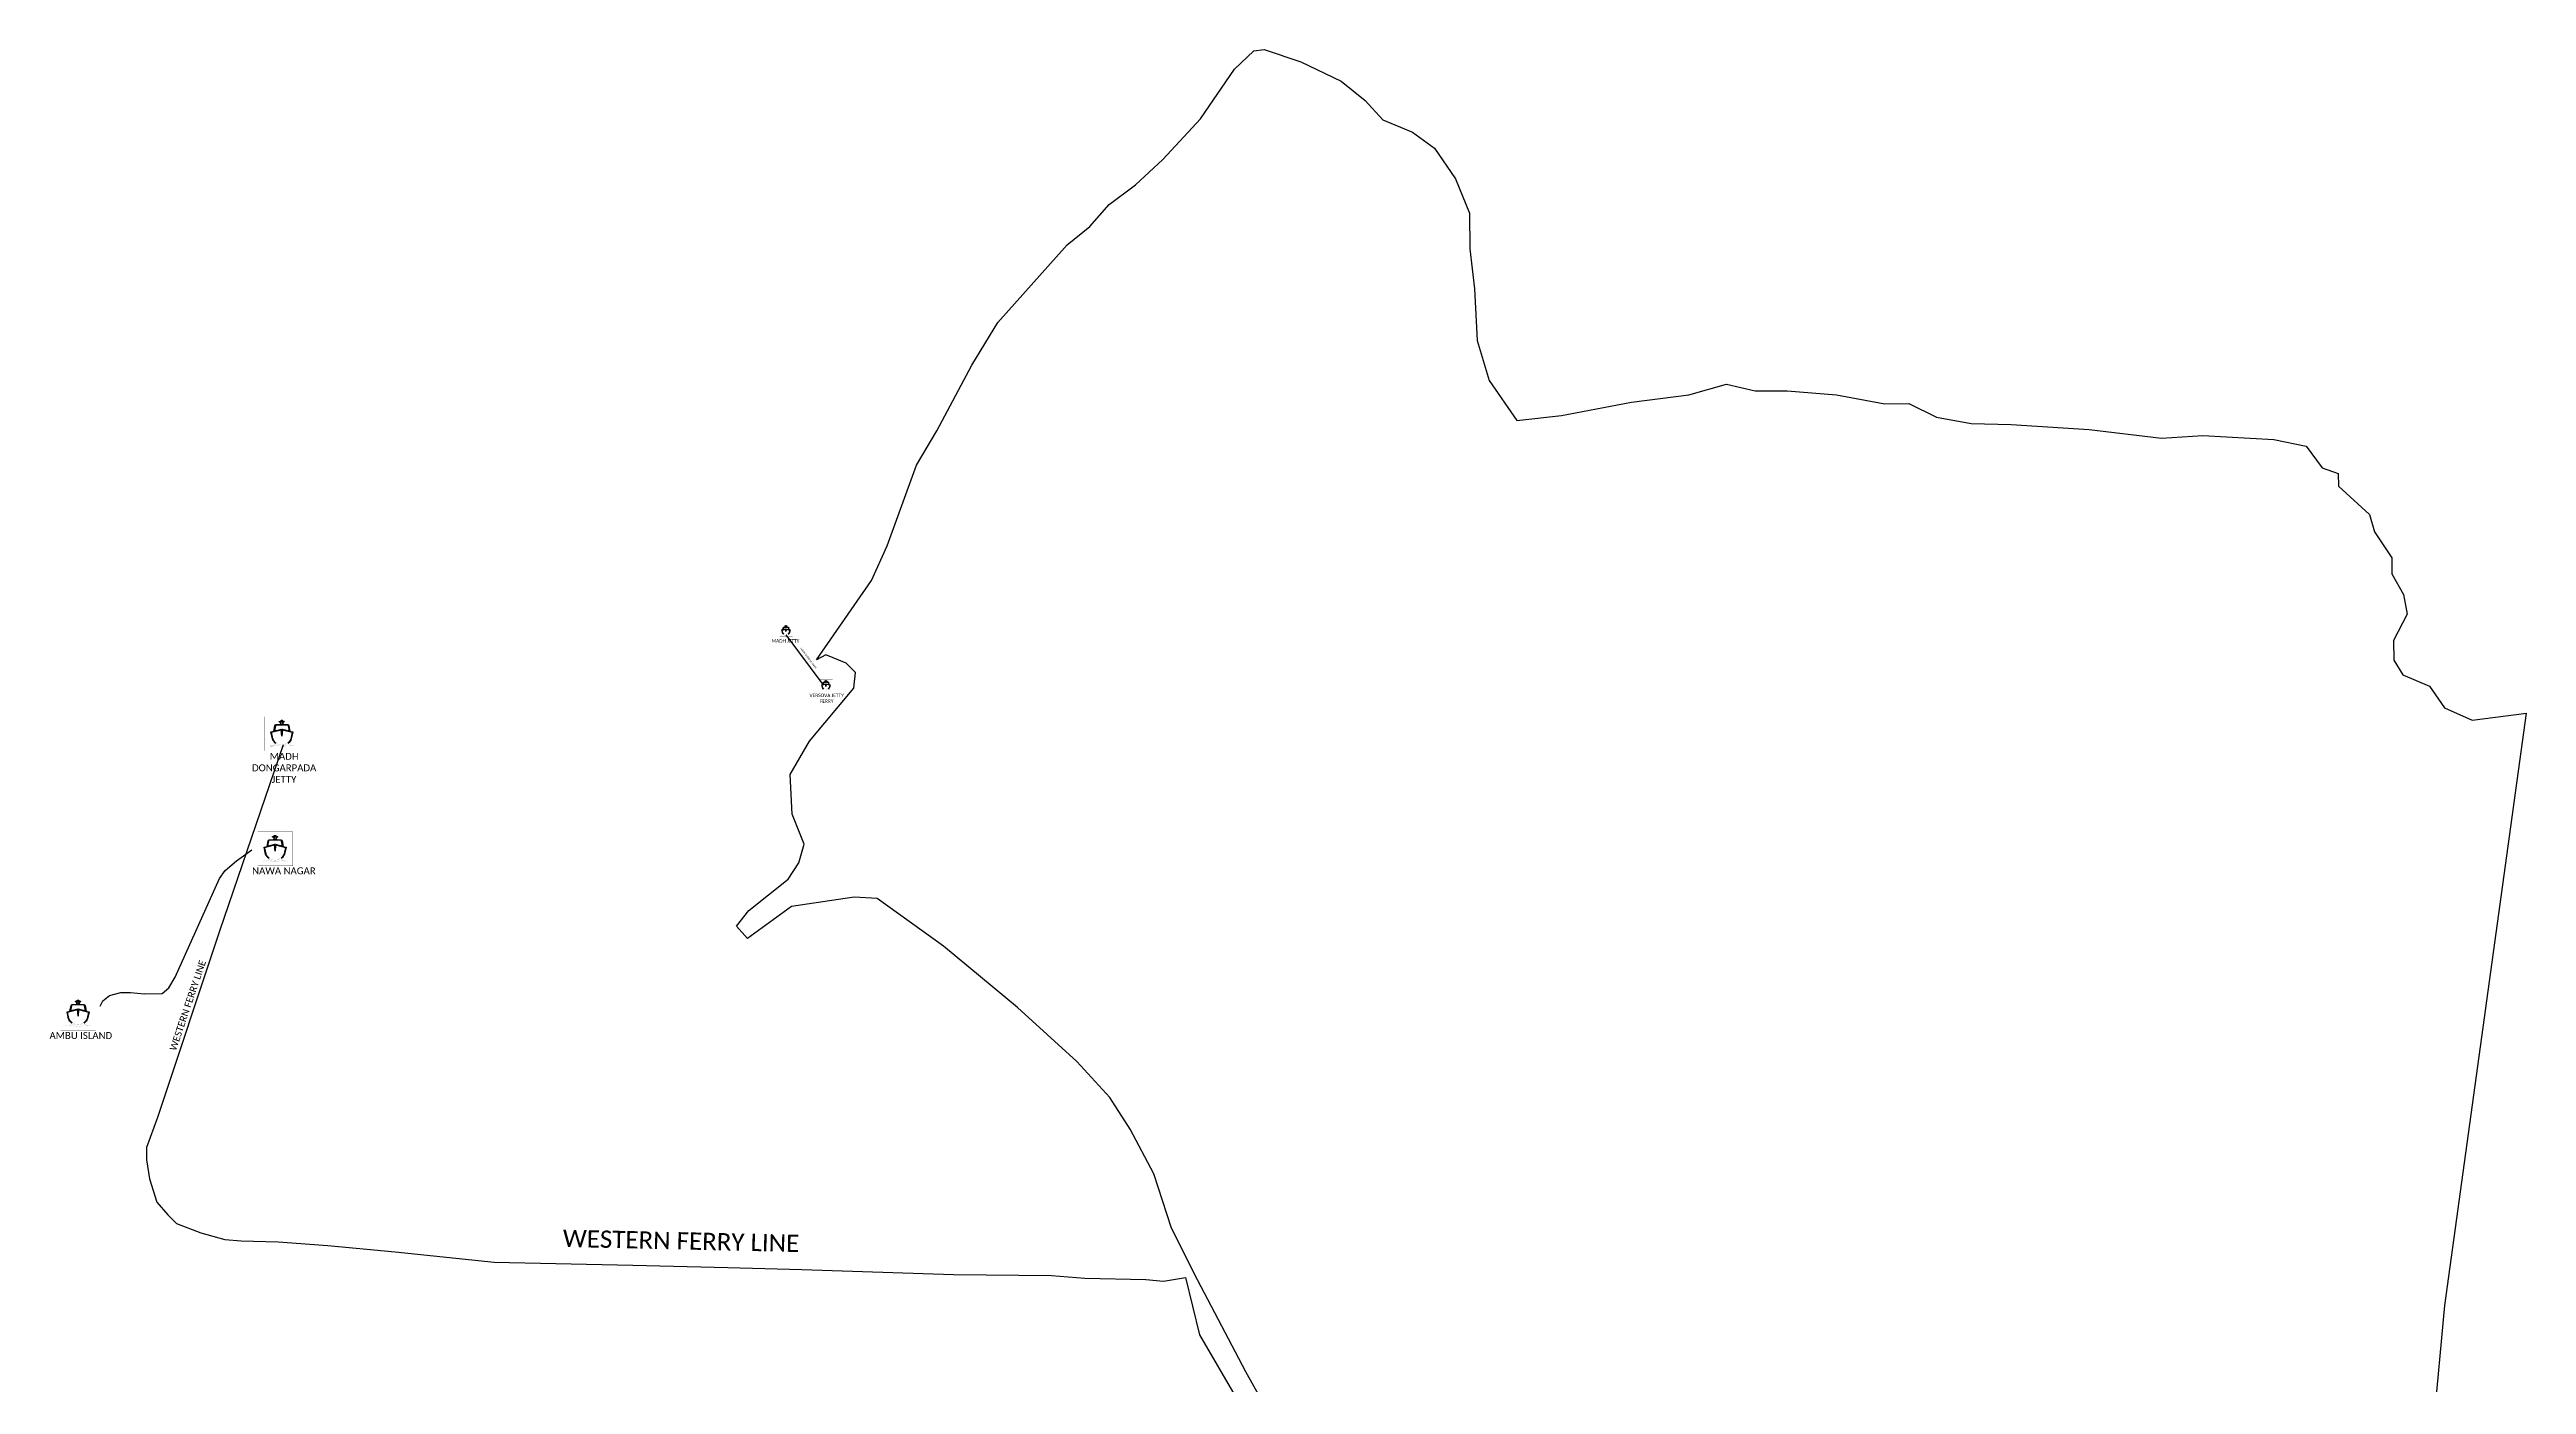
# Model space of a CAD drawing. Header units: metres. Extents: x 266696 to 273863, y 2093914 to 2119954.
# Drawn here: x 266696 to 273863, y 2116092 to 2119954 of the extents above; entities that cross this region are included whole.
import ezdxf

# ---------------------------------------------------------------- set-up
doc = ezdxf.new("R2010")
doc.units = ezdxf.units.M
doc.linetypes.add('HIDDEN', pattern=[0.375, 0.25, -0.125])
for name, color, linetype in [('FERRY', 14, 'Continuous'), ('FERRY ROUTE', 5, 'Continuous'), ('FERRY ROUTE TEXT', 7, 'Continuous'), ('JETTY TEXT', 7, 'Continuous'), ('village', 3, 'Continuous')]:
    doc.layers.add(name, color=color, linetype=linetype)
doc.styles.get("Standard").update_dxf_attribs({"font": 'calibri.ttf'})
doc.linetypes.add('FENCELINE2', pattern='A,6.35,-2.54,[132,ltypeshp.shx,S=2.54,R=0,X=-2.54,Y=0],-2.54,25.4', length=36.83)

# ---------------------------------------------------------------- blocks, each defined once
blk = doc.blocks.new('TUYJYHJ')
h = blk.add_hatch(color=256)
h.dxf.hatch_style = 1
h.paths.add_polyline_path([(-17427, 33760, 0.3927863), (-17566, 33889), (-18045, 33889), (-18075, 34080), (-17901, 34205), (-17918, 34237), (-18098, 34237), (-18112, 34354), (-18272, 34355), (-18285, 34236), (-18465, 34234), (-18482, 34202), (-18306, 34078), (-18333, 33889), (-18821, 33889, 0.3808527), (-18952, 33762), (-19066, 33168), (-19383, 33085), (-19217, 32340, 0.1416171), (-18869, 31851, 0.0136089), (-18837, 31886, -0.1415696), (-19171, 32353), (-19326, 33051), (-18254, 33330), (-18191, 32633), (-18127, 33330), (-17055, 33051), (-17210, 32353, -0.1421711), (-17546, 31885, 0.0134174), (-17514, 31849, 0.1421217), (-17165, 32340), (-16999, 33085), (-17315, 33168)])
h.paths.add_polyline_path([(-17377, 33184), (-18191, 33396), (-19003, 33184), (-18894, 33755, -0.3875835), (-18819, 33831), (-17566, 33831, -0.4030462), (-17485, 33753)], flags=16)
h.paths.add_polyline_path([(-17522, 33276), (-18153, 33444, 0.1099752), (-18246, 33444), (-18863, 33280, -0.3953326), (-18920, 33345), (-18859, 33724, -0.2949015), (-18804, 33783), (-17594, 33782, -0.3365152), (-17524, 33736), (-17447, 33341, -0.3840616)], flags=0)
h.paths.add_polyline_path([(-18093, 33889), (-18286, 33889), (-18255, 34100), (-18379, 34188), (-18243, 34190), (-18230, 34308), (-18154, 34307), (-18140, 34190), (-18003, 34190), (-18126, 34101)], flags=16)
at = {"const_width": 10}
blk.add_lwpolyline([(-20070, 34743), (-16263, 34743), (-16263, 31059), (-20070, 31059)], close=True, dxfattribs=at)
at = {"flags": 128}
for points in [[(-18869, 31851, -0.1416171), (-19217, 32340), (-19383, 33085), (-19066, 33168), (-18952, 33762, -0.3808527), (-18821, 33889), (-18333, 33889), (-18306, 34078), (-18482, 34202), (-18465, 34234), (-18285, 34236), (-18272, 34355), (-18112, 34354), (-18112, 34354), (-18098, 34237), (-17918, 34237), (-17901, 34205), (-18075, 34080), (-18045, 33889), (-17565, 33889), (-17565, 33889, -0.3919775), (-17427, 33760), (-17315, 33168), (-16999, 33085), (-17165, 32340, -0.1421217), (-17514, 31849)], [(-18837, 31886, -0.1415696), (-19171, 32353), (-19326, 33051), (-18254, 33330)], [(-17377, 33184), (-17485, 33753, 0.4019781), (-17565, 33831), (-18819, 33831, 0.3875835), (-18894, 33755), (-19003, 33184)], [(-18127, 33330), (-17055, 33051), (-17210, 32353, -0.1421711), (-17546, 31885)]]:
    blk.add_lwpolyline(points, format="xyb", dxfattribs=at)
for points in [[(-19003, 33184), (-18191, 33396), (-17377, 33184)], [(-18286, 33889), (-18255, 34100), (-18379, 34188), (-18243, 34190), (-18230, 34308), (-18154, 34307), (-18140, 34190), (-18003, 34190), (-18126, 34101), (-18093, 33889)], [(-18093, 33889), (-18286, 33889)], [(-18127, 33330), (-18191, 32633), (-18254, 33330)]]:
    blk.add_lwpolyline(points, dxfattribs=at)
at = {"const_width": 10, "flags": 128}
blk.add_lwpolyline([(-17594, 33782, -0.3365152), (-17524, 33736), (-17447, 33341, -0.3840616), (-17522, 33276), (-18153, 33444, 0.1099752), (-18246, 33444), (-18863, 33280, -0.3953326), (-18920, 33345), (-18859, 33724, -0.2949015), (-18804, 33783)], format="xyb", close=True, dxfattribs=at)
at = {"const_width": 10}
blk.add_lwpolyline([(-19531, 31574, 0.2463985), (-18801, 31932, 0.4206168), (-17584, 31932, 0.244555), (-16847, 31572, -0.2283367), (-17585, 31739, -0.420789), (-18798, 31742, -0.2663096)], format="xyb", close=True, dxfattribs=at)

msp = doc.modelspace()

# ---------------------------------------------------------------- linework, layer by layer
at = {"color": 3}
msp.add_line((270180.1, 2119950.1), (270209.9, 2119953.7), dxfattribs=at)
at = {"layer": 'FERRY ROUTE', "linetype": 'FENCELINE2', "ltscale": 50}
msp.add_lwpolyline([(268826.5, 2118261), (268933.7, 2118116.9)], dxfattribs=at)
at = {"layer": 'FERRY ROUTE', "linetype": 'FENCELINE2', "ltscale": 10}
for points in [[(267372, 2117942.3), (267187.8, 2117403.8), (267008, 2116864.3), (266976.2, 2116777.8), (266976.3, 2116741.7), (266984.8, 2116686.9), (267006.5, 2116619.9), (267037.9, 2116583.2), (267063.2, 2116557.8), (267133.1, 2116530.5), (267203.1, 2116511.7), (267250.6, 2116507.5), (267357, 2116504.5), (267501, 2116493.9), (267696, 2116476.2), (267982.1, 2116445.6), (268160.9, 2116442.3), (268383.1, 2116436.9), (268658.1, 2116430.1), (268872.5, 2116424.8), (269311.4, 2116410.6), (269595.4, 2116407.9), (269691.1, 2116399.4), (269868.2, 2116396), (269918.6, 2116391), (269982.6, 2116402.1), (270022.8, 2116236), (270132.5, 2116049.2)], [(266842, 2117186.7), (266850.1, 2117201.9), (266868.8, 2117217.1), (266901.5, 2117226.4), (266929.6, 2117226.4), (266970.4, 2117221.8), (267021.8, 2117222.9), (267040.5, 2117239.3), (267059.2, 2117270.8), (267187.7, 2117555.8), (267204.1, 2117579.1), (267236.8, 2117607.2), (267281.2, 2117638.7)]]:
    msp.add_lwpolyline(points, dxfattribs=at)
at = {"layer": 'village', "color": 3}
for points in [[(270341.9, 2115798.8, 0), (270157.6, 2116129.2, 0), (270007.4, 2116412.8, 0), (269941.3, 2116546.8, 0), (269890.8, 2116701.1, 0), (269822.5, 2116830.6, 0), (269763.5, 2116922.1, 0), (269668.5, 2117026.7, 0), (269496.9, 2117182.3, 0), (269282.5, 2117360, 0), (269090.8, 2117497.5, 0), (269023.5, 2117501.4, 0), (268842.2, 2117475.3, 0), (268715.1, 2117382.4, 0), (268683.4, 2117418, 0), (268718.9, 2117463.1, 0), (268832.5, 2117553.7, 0), (268863.6, 2117601, 0), (268878.8, 2117655, 0), (268844.5, 2117742.2, 0), (268839.1, 2117856.4, 0), (268894.4, 2117953.3, 0), (269023.2, 2118106.8, 0), (269027.4, 2118151.7, 0), (269000.3, 2118178.4, 0), (268941.8, 2118202.6, 0), (268914.6, 2118188.5, 0), (269074, 2118418.3, 0), (269119.7, 2118518.2, 0), (269204.1, 2118751.1, 0), (269263, 2118851.1, 0), (269364.4, 2119041.1, 0), (269439.7, 2119164.4, 0), (269640.4, 2119388.4, 0), (269706.3, 2119442, 0), (269762.2, 2119505.5, 0), (269838.1, 2119562.5, 0), (269917.1, 2119636.1, 0), (270025.7, 2119753.1, 0), (270124.1, 2119896.6, 0), (270180.1, 2119950.1, 0)], [(270209.9, 2119953.7, 0), (270316.4, 2119918, 0), (270432.9, 2119862.5, 0), (270503, 2119806.7, 0), (270553.3, 2119750.6, 0), (270639.8, 2119714.8, 0), (270703.2, 2119668.9, 0), (270763.6, 2119579.8, 0), (270804.2, 2119480.6, 0), (270805, 2119377.7, 0), (270819.2, 2119261.7, 0), (270827, 2119112.4, 0), (270861.1, 2118996.6, 0), (270941.7, 2118881, 0), (271071, 2118895.4, 0), (271273.1, 2118933.5, 0), (271438.8, 2118954.7, 0), (271548, 2118985.4, 0), (271631.1, 2118966.2, 0), (271724, 2118966.9, 0), (271866.8, 2118954.8, 0), (272006.4, 2118929.3, 0), (272076, 2118929.9, 0), (272156, 2118890.7, 0), (272255.7, 2118871.6, 0), (272371.8, 2118869.2, 0), (272597.5, 2118854.4, 0), (272806.8, 2118829.5, 0), (272926.1, 2118837.1, 0), (273132, 2118825.5, 0), (273225, 2118806.3, 0), (273271.9, 2118743.6, 0), (273318.5, 2118727.4, 0), (273318.8, 2118690.9, 0), (273409, 2118608.6, 0), (273422.7, 2118559, 0), (273473.1, 2118483.1, 0), (273473.4, 2118436.7, 0), (273507.1, 2118377.2, 0), (273517.5, 2118320.8, 0), (273478.3, 2118244.2, 0), (273478.7, 2118187.8, 0)], [(273478.7, 2118187.8, 0), (273505.6, 2118144.9, 0), (273582.2, 2118112.3, 0), (273625.8, 2118049.6, 0), (273705.7, 2118013.7, 0), (273862.9, 2118034.2, 0)], [(273055.3, 2112242.3, 0), (273182.2, 2113447.5, 0), (273435.9, 2114999.6, 0), (273562.8, 2115633.9, 0), (273626.2, 2116321.1, 0), (273862.9, 2118034.2, 0)]]:
    msp.add_polyline3d(points, dxfattribs=at)

# ---------------------------------------------------------------- block references
at = {"layer": 'FERRY'}
for p, xscale, yscale, zscale in [((269006.3, 2117947.9), 0.009884190465333027, 0.009884190465333027, 0.009884190465333027), ((269122.1, 2117789), 0.009884190465333027, 0.009884190465333027, 0.009884190465333027), ((267852.9, 2117097.5), 0.0266638455042826, 0.0266638455042826, 0.0266638455042826), ((267833.3, 2116764.3), 0.0266638455042826, 0.0266638455042826, 0.0266638455042826), ((267263.1, 2116287.9), 0.0266638455042826, 0.0266638455042826, 0.0266638455042826)]:
    msp.add_blockref('TUYJYHJ', p, dxfattribs=dict(at, xscale=xscale, yscale=yscale, zscale=zscale))

# ---------------------------------------------------------------- texts
at = {"layer": 'FERRY ROUTE TEXT', "insert": (268844.2, 2118261), "char_height": 5, "attachment_point": 1, "rotation": 306.62392}
msp.add_mtext_dynamic_manual_height_columns('\\pxqc;{\\fCalibri|b0|i0|c0|p34;MADH VERSOVA FERRY}', width=165.278, gutter_width=1, heights=[55.1], dxfattribs=at)
at = {"layer": 'FERRY ROUTE TEXT', "linetype": 'HIDDEN', "ltscale": 3, "attachment_point": 1}
for insert, char_height, rotation in [((267042.5, 2117062.2), 20, 71.39926), ((268181.4, 2116540.2), 50, 358.74647)]:
    msp.add_mtext_dynamic_manual_height_columns('WESTERN FERRY LINE', width=1410.943, gutter_width=1, heights=[0], dxfattribs=dict(at, insert=insert, char_height=char_height, rotation=rotation))
at = {"layer": 'JETTY TEXT', "attachment_point": 1}
for s, width, heights, insert, char_height in [('\\pxqc;{\\fCalibri|b0|i0|c0|p34;MADH JETTY}', 142.227, [54], (268753.9, 2118248.2), 10), ('\\pxqc;{\\fCalibri|b0|i0|c0|p34;VERSOVA JETTY FERRY}', 114.792, [55.1], (268886.9, 2118090.5), 10), ('\\pxqc;{\\fCalibri|b0|i0|c0|p34;NAWA NAGAR}', 300.434, [54], (267223.5, 2117588.1), 20), ('\\pxqc;{\\fCalibri|b0|i0|c0|p34;AMBU ISLAND}', 300.434, [54], (266636, 2117111.6), 20)]:
    msp.add_mtext_dynamic_manual_height_columns(s, width=width, gutter_width=1, heights=heights, dxfattribs=dict(at, insert=insert, char_height=char_height))
at = {"layer": 'JETTY TEXT', "insert": (267266.2, 2117919.3), "char_height": 20, "width": 216.618, "attachment_point": 1}
msp.add_mtext('\\pxqc;MADH DONGARPADA JETTY', dxfattribs=at)

doc.saveas('drawing.dxf')
